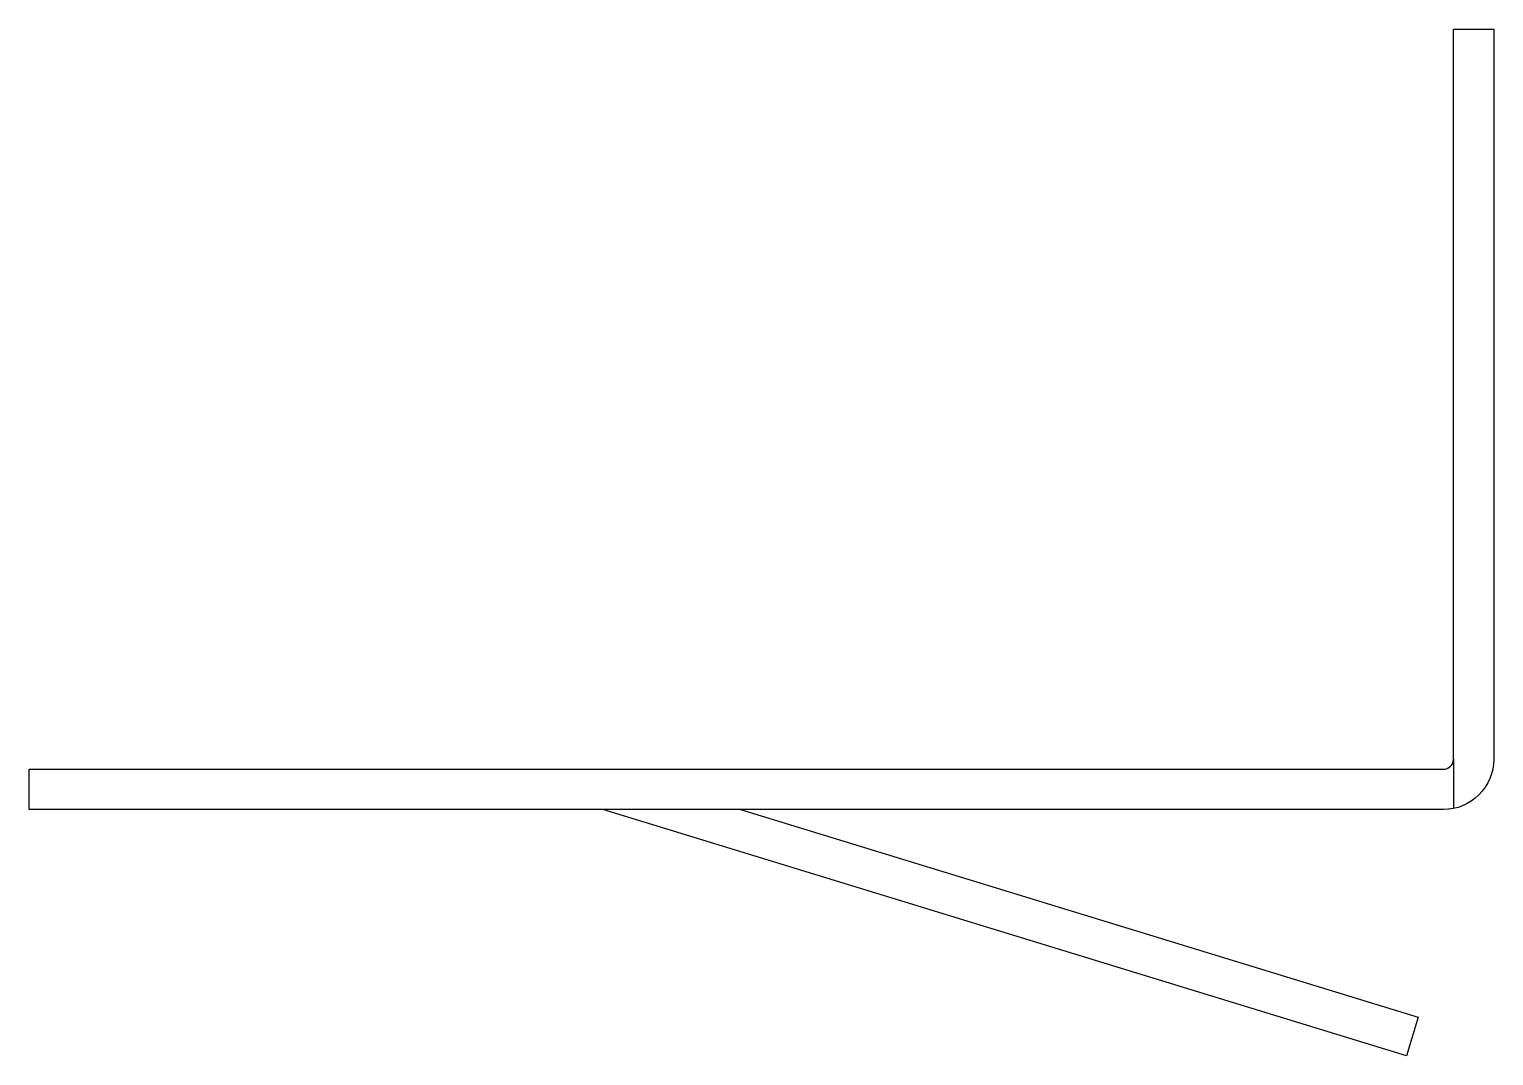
# Model space of a CAD drawing. Header units: millimetres. Extents: x -28.3 to 0.8, y -5.9 to 14.5.
import ezdxf

# ---------------------------------------------------------------- set-up
doc = ezdxf.new("R2010")
doc.units = ezdxf.units.MM

# ---------------------------------------------------------------- blocks, each defined once
blk = doc.blocks.new('neuer block')
blk.add_lwpolyline([(-14.968, -1), (-1.498, -5.125), (-1.732, -5.89), (-17.7, -1)])

msp = doc.modelspace()

# ---------------------------------------------------------------- linework, layer by layer
msp.add_line((0, 0), (0, -0.98))
msp.add_lwpolyline([(-0.2, -0.2, 0.414214), (0, 0), (0, 14.5), (0.8, 14.5), (0.8, 0, -0.414214), (-0.2, -1), (-28.3, -1), (-28.3, -0.2), (-0.2, -0.2)], format="xyb", close=True)

# ---------------------------------------------------------------- block references
msp.add_blockref('neuer block', (0.8, 0))

doc.saveas('drawing.dxf')
